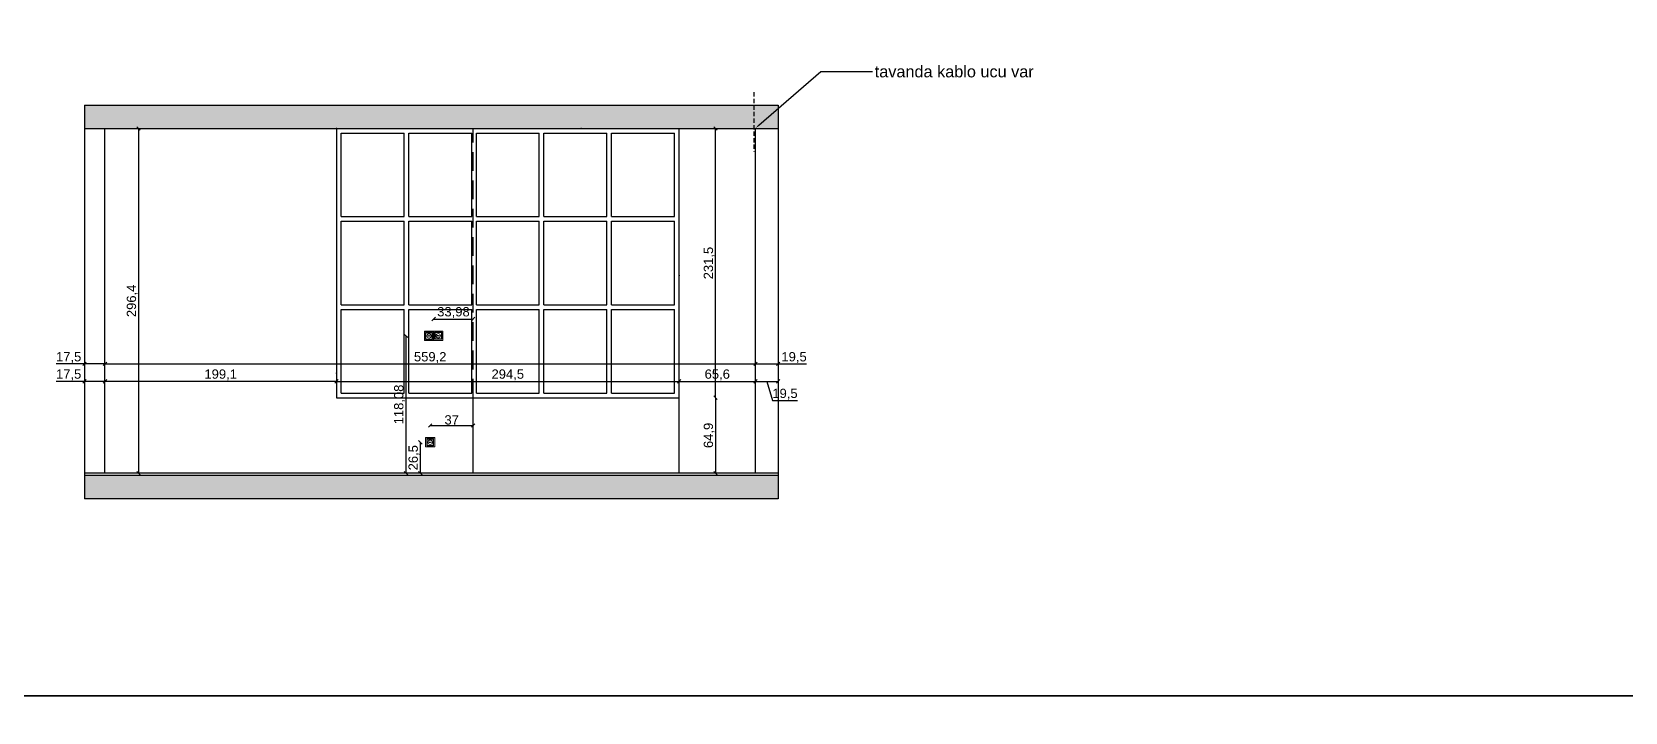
# Model space of a CAD drawing. Header units: millimetres. Extents: x -1860 to 15304, y 307 to 22353.
# Drawn here: x 3817 to 5186, y 15003 to 15588 of the extents above; entities that cross this region are included whole.
import ezdxf
from ezdxf import colors
from ezdxf.entities.mleader import LeaderData, LeaderLine
from ezdxf.math import Vec2, Vec3

# ---------------------------------------------------------------- set-up
doc = ezdxf.new("R2010")
doc.units = ezdxf.units.MM
doc.set_wipeout_variables(frame=1)
doc.linetypes.add('( Hidden )', pattern=[0.375, 0.25, -0.125])
doc.layers.add('5_ID-Electrical _Priz', color=3, linetype='Continuous', lineweight=0)
doc.styles.get("Standard").update_dxf_attribs({"font": 'arial.ttf'})
doc.dimstyles.new('ISO-25', dxfattribs={"dimtxt": 8, "dimasz": 3, "dimexe": 1.25, "dimexo": 0.625, "dimtad": 1, "dimtxsty": 'Standard', "dimblk": 'OBLIQUE', "dimcen": 2.5, "dimse1": 1, "dimse2": 1, "dimadec": 0, "dimazin": 0, "dimtfac": 1, "dimtmove": 0, "dimatfit": 3, "dimldrblk": 'OBLIQUE', "dimfxl": 1, "dimarcsym": 0})

# ---------------------------------------------------------------- blocks, each defined once
blk = doc.blocks.new('_Oblique')
at = {"color": 0, "linetype": 'ByBlock', "lineweight": -2}
blk.add_line((-0.5, -0.5), (0.5, 0.5), dxfattribs=at)
blk = doc.blocks.new('*D136')
at = {"color": 0, "lineweight": -2, "transparency": 16777216}
blk.add_line((4078.5, 15287.5), (4373, 15287.5), dxfattribs=at)
at = {"layer": 'Defpoints', "color": 0, "transparency": 16777216}
for p in [(4078.5, 15315.5), (4373, 15315.5), (4373, 15287.5)]:
    blk.add_point(p, dxfattribs=at)
at = {"color": 0, "lineweight": -2, "transparency": 16777216, "xscale": 3, "yscale": 3, "zscale": 3, "rotation": 180}
blk.add_blockref('_Oblique', (4078.5, 15287.5), dxfattribs=at)
at = {"color": 0, "lineweight": -2, "transparency": 16777216, "xscale": 3, "yscale": 3, "zscale": 3}
blk.add_blockref('_Oblique', (4373, 15287.5), dxfattribs=at)
at = {"color": 0, "transparency": 16777216, "insert": (4225.7, 15293), "char_height": 8, "attachment_point": 5}
blk.add_mtext('294,5', dxfattribs=at)
blk = doc.blocks.new('*D257')
at = {"color": 0, "lineweight": -2, "transparency": 16777216}
blk.add_line((4404.3, 15273.4), (4404.3, 15504.9), dxfattribs=at)
at = {"layer": 'Defpoints', "color": 0, "transparency": 16777216}
for p in [(4373, 15504.9), (4404.3, 15504.9), (4373, 15273.4)]:
    blk.add_point(p, dxfattribs=at)
at = {"color": 0, "lineweight": -2, "transparency": 16777216, "xscale": 3, "yscale": 3, "zscale": 3}
for p, rotation in [((4404.3, 15504.9), 90), ((4404.3, 15273.4), 270)]:
    blk.add_blockref('_Oblique', p, dxfattribs=dict(at, rotation=rotation))
at = {"color": 0, "transparency": 16777216, "insert": (4398.9, 15389.2), "char_height": 8, "attachment_point": 5, "rotation": 90}
blk.add_mtext('231,5', dxfattribs=at)
blk = doc.blocks.new('*D137')
at = {"color": 0, "lineweight": -2, "transparency": 16777216}
blk.add_line((4404.3, 15273.4), (4404.3, 15208.5), dxfattribs=at)
at = {"layer": 'Defpoints', "color": 0, "transparency": 16777216}
for p in [(4433.6, 15273.4), (4404.3, 15208.5), (4433.6, 15208.5)]:
    blk.add_point(p, dxfattribs=at)
at = {"color": 0, "lineweight": -2, "transparency": 16777216, "xscale": 3, "yscale": 3, "zscale": 3}
for p, rotation in [((4404.3, 15273.4), 90), ((4404.3, 15208.5), 270)]:
    blk.add_blockref('_Oblique', p, dxfattribs=dict(at, rotation=rotation))
at = {"color": 0, "transparency": 16777216, "insert": (4398.9, 15241), "char_height": 8, "attachment_point": 5, "rotation": 90}
blk.add_mtext('64,9', dxfattribs=at)
blk = doc.blocks.new('*D258')
at = {"color": 0, "lineweight": -2, "transparency": 16777216}
blk.add_line((3908.3, 15504.9), (3908.3, 15208.5), dxfattribs=at)
at = {"layer": 'Defpoints', "color": 0, "transparency": 16777216}
for p in [(3879.4, 15504.9), (3879.4, 15208.5), (3908.3, 15208.5)]:
    blk.add_point(p, dxfattribs=at)
at = {"color": 0, "lineweight": -2, "transparency": 16777216, "xscale": 3, "yscale": 3, "zscale": 3}
for p, rotation in [((3908.3, 15504.9), 90), ((3908.3, 15208.5), 270)]:
    blk.add_blockref('_Oblique', p, dxfattribs=dict(at, rotation=rotation))
at = {"color": 0, "transparency": 16777216, "insert": (3902.9, 15356.7), "char_height": 8, "attachment_point": 5, "rotation": 90}
blk.add_mtext('296,4', dxfattribs=at)
blk = doc.blocks.new('*D139')
at = {"color": 0, "lineweight": -2, "transparency": 16777216}
blk.add_line((3879.4, 15302.5), (4438.6, 15302.5), dxfattribs=at)
at = {"layer": 'Defpoints', "color": 0, "transparency": 16777216}
for p in [(4438.6, 15302.5), (3879.4, 15289.3), (4438.6, 15289.3)]:
    blk.add_point(p, dxfattribs=at)
at = {"color": 0, "lineweight": -2, "transparency": 16777216, "xscale": 3, "yscale": 3, "zscale": 3, "rotation": 180}
blk.add_blockref('_Oblique', (3879.4, 15302.5), dxfattribs=at)
at = {"color": 0, "lineweight": -2, "transparency": 16777216, "xscale": 3, "yscale": 3, "zscale": 3}
blk.add_blockref('_Oblique', (4438.6, 15302.5), dxfattribs=at)
at = {"color": 0, "transparency": 16777216, "insert": (4159, 15307.9), "char_height": 8, "attachment_point": 5}
blk.add_mtext('559,2', dxfattribs=at)
blk = doc.blocks.new('*D140')
at = {"color": 0, "lineweight": -2, "transparency": 16777216}
blk.add_line((4078.5, 15287.5), (3879.4, 15287.5), dxfattribs=at)
at = {"layer": 'Defpoints', "color": 0, "transparency": 16777216}
for p in [(3879.4, 15315.5), (4078.5, 15315.5), (3879.4, 15287.5)]:
    blk.add_point(p, dxfattribs=at)
at = {"color": 0, "lineweight": -2, "transparency": 16777216, "xscale": 3, "yscale": 3, "zscale": 3, "rotation": 180}
blk.add_blockref('_Oblique', (3879.4, 15287.5), dxfattribs=at)
at = {"color": 0, "lineweight": -2, "transparency": 16777216, "xscale": 3, "yscale": 3, "zscale": 3}
blk.add_blockref('_Oblique', (4078.5, 15287.5), dxfattribs=at)
at = {"color": 0, "transparency": 16777216, "insert": (3978.9, 15293), "char_height": 8, "attachment_point": 5}
blk.add_mtext('199,1', dxfattribs=at)
blk = doc.blocks.new('priz')
blk.add_wipeout([(12844.2, 13291.9), (12852.2, 13291.9), (12852.2, 13299.9), (12844.2, 13299.9)]).dxf.layer = '5_ID-Electrical _Priz'
at = {"layer": '5_ID-Electrical _Priz'}
for points in [[(12844.2, 13299.9), (12852.2, 13299.9), (12852.2, 13291.9), (12844.2, 13291.9)], [(12852.1, 13299.8), (12852.1, 13291.9), (12844.3, 13291.9), (12844.3, 13299.8)], [(12851.2, 13298.9), (12845.2, 13298.9), (12845.2, 13292.9), (12851.2, 13292.9)], [(12850.9, 13298.6), (12845.5, 13298.6), (12845.5, 13293.2), (12850.9, 13293.2)]]:
    blk.add_lwpolyline(points, close=True, dxfattribs=at)
for centre, radius in [((12848.2, 13295.9), 1.88), ((12847.6, 13295.9), 0.23), ((12848.7, 13295.9), 0.23)]:
    blk.add_circle(centre, radius, dxfattribs=at)
blk = doc.blocks.new('*D141')
at = {"color": 0, "lineweight": -2, "transparency": 16777216}
blk.add_line((4150.5, 15235), (4150.5, 15208.5), dxfattribs=at)
at = {"layer": 'Defpoints', "color": 0, "transparency": 16777216}
for p in [(4158.6, 15235), (4150.5, 15208.5), (4166.4, 15208.5)]:
    blk.add_point(p, dxfattribs=at)
at = {"color": 0, "lineweight": -2, "transparency": 16777216, "xscale": 3, "yscale": 3, "zscale": 3}
for p, rotation in [((4150.5, 15235), 90), ((4150.5, 15208.5), 270)]:
    blk.add_blockref('_Oblique', p, dxfattribs=dict(at, rotation=rotation))
at = {"color": 0, "transparency": 16777216, "insert": (4145.1, 15221.8), "char_height": 8, "attachment_point": 5, "rotation": 90}
blk.add_mtext('26,5', dxfattribs=at)
blk = doc.blocks.new('*D142')
at = {"color": 0, "lineweight": -2, "transparency": 16777216}
blk.add_line((4159, 15249.6), (4196, 15249.6), dxfattribs=at)
at = {"layer": 'Defpoints', "color": 0, "transparency": 16777216}
for p in [(4159, 15246.6), (4196, 15249.6), (4196, 15246.6)]:
    blk.add_point(p, dxfattribs=at)
at = {"color": 0, "lineweight": -2, "transparency": 16777216, "xscale": 3, "yscale": 3, "zscale": 3, "rotation": 180}
blk.add_blockref('_Oblique', (4159, 15249.6), dxfattribs=at)
at = {"color": 0, "lineweight": -2, "transparency": 16777216, "xscale": 3, "yscale": 3, "zscale": 3}
blk.add_blockref('_Oblique', (4196, 15249.6), dxfattribs=at)
at = {"color": 0, "transparency": 16777216, "insert": (4177.5, 15254.3), "char_height": 8, "attachment_point": 5}
blk.add_mtext('37', dxfattribs=at)
blk = doc.blocks.new('*D153')
at = {"color": 0, "lineweight": -2, "transparency": 16777216}
blk.add_line((4138.2, 15326.6), (4138.2, 15208.5), dxfattribs=at)
at = {"layer": 'Defpoints', "color": 0, "transparency": 16777216}
for p in [(4161.1, 15326.6), (4138.2, 15208.5), (4156.7, 15208.5)]:
    blk.add_point(p, dxfattribs=at)
at = {"color": 0, "lineweight": -2, "transparency": 16777216, "xscale": 3, "yscale": 3, "zscale": 3}
for p, rotation in [((4138.2, 15326.6), 90), ((4138.2, 15208.5), 270)]:
    blk.add_blockref('_Oblique', p, dxfattribs=dict(at, rotation=rotation))
at = {"color": 0, "transparency": 16777216, "insert": (4132.7, 15267.6), "char_height": 8, "attachment_point": 5, "rotation": 90}
blk.add_mtext('118,08', dxfattribs=at)
blk = doc.blocks.new('*D154')
at = {"color": 0, "lineweight": -2, "transparency": 16777216}
blk.add_line((4162, 15341.1), (4196, 15341.1), dxfattribs=at)
at = {"layer": 'Defpoints', "color": 0, "transparency": 16777216}
for p in [(4196, 15341.1), (4162, 15330.5), (4196, 15330.5)]:
    blk.add_point(p, dxfattribs=at)
at = {"color": 0, "lineweight": -2, "transparency": 16777216, "xscale": 3, "yscale": 3, "zscale": 3, "rotation": 180}
blk.add_blockref('_Oblique', (4162, 15341.1), dxfattribs=at)
at = {"color": 0, "lineweight": -2, "transparency": 16777216, "xscale": 3, "yscale": 3, "zscale": 3}
blk.add_blockref('_Oblique', (4196, 15341.1), dxfattribs=at)
at = {"color": 0, "transparency": 16777216, "insert": (4179, 15346.6), "char_height": 8, "attachment_point": 5}
blk.add_mtext('33,98', dxfattribs=at)
blk = doc.blocks.new('*D342')
at = {"color": 0, "lineweight": -2, "transparency": 16777216}
blk.add_line((4373, 15287.5), (4438.6, 15287.5), dxfattribs=at)
at = {"layer": 'Defpoints', "color": 0, "transparency": 16777216}
for p in [(4373, 15298), (4438.6, 15298), (4438.6, 15287.5)]:
    blk.add_point(p, dxfattribs=at)
at = {"color": 0, "lineweight": -2, "transparency": 16777216, "xscale": 3, "yscale": 3, "zscale": 3, "rotation": 180}
blk.add_blockref('_Oblique', (4373, 15287.5), dxfattribs=at)
at = {"color": 0, "lineweight": -2, "transparency": 16777216, "xscale": 3, "yscale": 3, "zscale": 3}
blk.add_blockref('_Oblique', (4438.6, 15287.5), dxfattribs=at)
at = {"color": 0, "transparency": 16777216, "insert": (4405.8, 15293), "char_height": 8, "attachment_point": 5}
blk.add_mtext('65,6', dxfattribs=at)
blk = doc.blocks.new('*D343')
at = {"color": 0, "lineweight": -2, "transparency": 16777216}
for p, q in [((4438.6, 15287.5), (4458.1, 15287.5)), ((4448.3, 15287.5), (4453.3, 15270.9)), ((4453.3, 15270.9), (4474.7, 15270.9))]:
    blk.add_line(p, q, dxfattribs=at)
at = {"layer": 'Defpoints', "color": 0, "transparency": 16777216}
for p in [(4458.1, 15300.9), (4438.6, 15298), (4458.1, 15287.5)]:
    blk.add_point(p, dxfattribs=at)
at = {"color": 0, "lineweight": -2, "transparency": 16777216, "xscale": 3, "yscale": 3, "zscale": 3, "rotation": 180}
blk.add_blockref('_Oblique', (4438.6, 15287.5), dxfattribs=at)
at = {"color": 0, "lineweight": -2, "transparency": 16777216, "xscale": 3, "yscale": 3, "zscale": 3}
blk.add_blockref('_Oblique', (4458.1, 15287.5), dxfattribs=at)
at = {"color": 0, "transparency": 16777216, "insert": (4464, 15276.4), "char_height": 8, "attachment_point": 5}
blk.add_mtext('19,5', dxfattribs=at)
blk = doc.blocks.new('*D344')
at = {"color": 0, "lineweight": -2, "transparency": 16777216}
for p, q in [((3861.9, 15287.5), (3837.5, 15287.5)), ((3879.4, 15287.5), (3861.9, 15287.5))]:
    blk.add_line(p, q, dxfattribs=at)
at = {"layer": 'Defpoints', "color": 0, "transparency": 16777216}
for p in [(3861.9, 15293.1), (3861.9, 15287.5), (3879.4, 15293.1)]:
    blk.add_point(p, dxfattribs=at)
at = {"color": 0, "lineweight": -2, "transparency": 16777216, "xscale": 3, "yscale": 3, "zscale": 3, "rotation": 180}
blk.add_blockref('_Oblique', (3861.9, 15287.5), dxfattribs=at)
at = {"color": 0, "lineweight": -2, "transparency": 16777216, "xscale": 3, "yscale": 3, "zscale": 3}
blk.add_blockref('_Oblique', (3879.4, 15287.5), dxfattribs=at)
at = {"color": 0, "transparency": 16777216, "insert": (3848.2, 15293), "char_height": 8, "attachment_point": 5}
blk.add_mtext('17,5', dxfattribs=at)
blk = doc.blocks.new('*D345')
at = {"color": 0, "lineweight": -2, "transparency": 16777216}
for p, q in [((3861.9, 15302.5), (3837.5, 15302.5)), ((3879.4, 15302.5), (3861.9, 15302.5))]:
    blk.add_line(p, q, dxfattribs=at)
at = {"layer": 'Defpoints', "color": 0, "transparency": 16777216}
for p in [(3861.9, 15322.9), (3879.4, 15320.7), (3861.9, 15302.5)]:
    blk.add_point(p, dxfattribs=at)
at = {"color": 0, "lineweight": -2, "transparency": 16777216, "xscale": 3, "yscale": 3, "zscale": 3, "rotation": 180}
blk.add_blockref('_Oblique', (3861.9, 15302.5), dxfattribs=at)
at = {"color": 0, "lineweight": -2, "transparency": 16777216, "xscale": 3, "yscale": 3, "zscale": 3}
blk.add_blockref('_Oblique', (3879.4, 15302.5), dxfattribs=at)
at = {"color": 0, "transparency": 16777216, "insert": (3848.2, 15307.9), "char_height": 8, "attachment_point": 5}
blk.add_mtext('17,5', dxfattribs=at)
blk = doc.blocks.new('*D346')
at = {"color": 0, "lineweight": -2, "transparency": 16777216}
for p, q in [((4438.6, 15302.5), (4458.1, 15302.5)), ((4458.1, 15302.5), (4482.4, 15302.5))]:
    blk.add_line(p, q, dxfattribs=at)
at = {"layer": 'Defpoints', "color": 0, "transparency": 16777216}
for p in [(4438.6, 15316.1), (4458.1, 15316.1), (4458.1, 15302.5)]:
    blk.add_point(p, dxfattribs=at)
at = {"color": 0, "lineweight": -2, "transparency": 16777216, "xscale": 3, "yscale": 3, "zscale": 3, "rotation": 180}
blk.add_blockref('_Oblique', (4438.6, 15302.5), dxfattribs=at)
at = {"color": 0, "lineweight": -2, "transparency": 16777216, "xscale": 3, "yscale": 3, "zscale": 3}
blk.add_blockref('_Oblique', (4458.1, 15302.5), dxfattribs=at)
at = {"color": 0, "transparency": 16777216, "insert": (4471.8, 15307.9), "char_height": 8, "attachment_point": 5}
blk.add_mtext('19,5', dxfattribs=at)

msp = doc.modelspace()

# ---------------------------------------------------------------- hatches: boundary and pattern name
at = {"true_color": 0x636466, "transparency": 33554687}
h = msp.add_hatch(dxfattribs=at)
h.set_pattern_fill('ANSI36', color=251, angle=270)
h.set_pattern_definition([(315, (-3208.4, 9351.9497), (6.1739261, -1.683798), [7.9375, -1.5875, 0, -1.5875])])
h.paths.add_polyline_path([(4458.08151, 15206.54621), (3861.88151, 15206.54621), (3861.88151, 15186.54621), (4458.08151, 15186.54621)])
h.paths.add_polyline_path([(4458.08151, 15524.94621), (3861.88151, 15524.94621), (3861.88151, 15504.94621), (4458.08151, 15504.94621)])

# ---------------------------------------------------------------- linework, layer by layer
at = {"linetype": '( Hidden )', "ltscale": 15}
msp.add_line((4437.3356, 15536.03128), (4437.3356, 15485.07479), dxfattribs=at)
for p, q in [((3861.88151, 15524.94621), (3861.88151, 15186.54621)), ((3861.88151, 15524.94621), (4458.08151, 15524.94621)), ((4458.08151, 15524.94621), (4458.08151, 15186.54621)), ((3861.88151, 15504.94621), (4458.08151, 15504.94621)), ((3879.38151, 15208.54621), (3879.38151, 15504.94621)), ((4078.48151, 15504.94621), (4078.48151, 15273.44621)), ((4372.98151, 15208.54621), (4372.98151, 15504.94621)), ((4438.58151, 15208.54621), (4438.58151, 15504.94621)), ((4082.48151, 15500.94621), (4136.58151, 15500.94621)), ((4082.48151, 15429.14621), (4082.48151, 15500.94621)), ((4136.58151, 15429.14621), (4136.58151, 15500.94621)), ((4140.58151, 15500.94621), (4194.68151, 15500.94621)), ((4140.58151, 15429.14621), (4140.58151, 15500.94621)), ((4194.68151, 15429.14621), (4194.68151, 15500.94621)), ((4198.68151, 15500.94621), (4252.78151, 15500.94621)), ((4198.68151, 15429.14621), (4198.68151, 15500.94621)), ((4252.78151, 15429.14621), (4252.78151, 15500.94621)), ((4256.78151, 15500.94621), (4310.88151, 15500.94621)), ((4256.78151, 15429.14621), (4256.78151, 15500.94621)), ((4310.88151, 15429.14621), (4310.88151, 15500.94621)), ((4314.88151, 15500.94621), (4368.98151, 15500.94621)), ((4314.88151, 15429.14621), (4314.88151, 15500.94621)), ((4368.98151, 15429.14621), (4368.98151, 15500.94621)), ((4082.48151, 15429.14621), (4136.58151, 15429.14621)), ((4082.48151, 15425.14621), (4136.58151, 15425.14621)), ((4082.48151, 15353.34621), (4082.48151, 15425.14621)), ((4136.58151, 15353.34621), (4136.58151, 15425.14621)), ((4140.58151, 15429.14621), (4194.68151, 15429.14621)), ((4140.58151, 15425.14621), (4194.68151, 15425.14621)), ((4140.58151, 15353.34621), (4140.58151, 15425.14621)), ((4194.68151, 15353.34621), (4194.68151, 15425.14621)), ((4198.68151, 15429.14621), (4252.78151, 15429.14621)), ((4198.68151, 15425.14621), (4252.78151, 15425.14621)), ((4198.68151, 15353.34621), (4198.68151, 15425.14621)), ((4252.78151, 15353.34621), (4252.78151, 15425.14621)), ((4256.78151, 15429.14621), (4310.88151, 15429.14621)), ((4256.78151, 15425.14621), (4310.88151, 15425.14621)), ((4256.78151, 15353.34621), (4256.78151, 15425.14621)), ((4310.88151, 15353.34621), (4310.88151, 15425.14621)), ((4314.88151, 15429.14621), (4368.98151, 15429.14621)), ((4314.88151, 15425.14621), (4368.98151, 15425.14621)), ((4314.88151, 15353.34621), (4314.88151, 15425.14621)), ((4368.98151, 15353.34621), (4368.98151, 15425.14621)), ((4082.48151, 15353.34621), (4136.58151, 15353.34621)), ((4082.48151, 15277.44621), (4082.48151, 15349.34621)), ((4082.48151, 15349.34621), (4136.58151, 15349.34621)), ((4136.58151, 15277.44621), (4136.58151, 15349.34621)), ((4140.58151, 15353.34621), (4194.68151, 15353.34621)), ((4140.58151, 15277.44621), (4140.58151, 15349.34621)), ((4140.58151, 15349.34621), (4194.68151, 15349.34621)), ((4194.68151, 15277.44621), (4194.68151, 15349.34621)), ((4198.68151, 15353.34621), (4252.78151, 15353.34621)), ((4198.68151, 15277.44621), (4198.68151, 15349.34621)), ((4198.68151, 15349.34621), (4252.78151, 15349.34621)), ((4252.78151, 15277.44621), (4252.78151, 15349.34621)), ((4256.78151, 15353.34621), (4310.88151, 15353.34621)), ((4256.78151, 15277.44621), (4256.78151, 15349.34621)), ((4256.78151, 15349.34621), (4310.88151, 15349.34621)), ((4310.88151, 15277.44621), (4310.88151, 15349.34621)), ((4314.88151, 15353.34621), (4368.98151, 15353.34621)), ((4314.88151, 15277.44621), (4314.88151, 15349.34621)), ((4314.88151, 15349.34621), (4368.98151, 15349.34621)), ((4368.98151, 15277.44621), (4368.98151, 15349.34621)), ((4078.48151, 15273.44621), (4372.98151, 15273.44621)), ((4082.48151, 15277.44621), (4136.58151, 15277.44621)), ((4140.58151, 15277.44621), (4194.68151, 15277.44621)), ((4195.98151, 15208.54621), (4195.98151, 15273.44621)), ((4198.68151, 15277.44621), (4252.78151, 15277.44621)), ((4256.78151, 15277.44621), (4310.88151, 15277.44621)), ((4314.88151, 15277.44621), (4368.98151, 15277.44621)), ((4458.08151, 15208.54621), (3861.88151, 15208.54621)), ((4458.08151, 15206.54621), (3861.88151, 15206.54621)), ((4458.08151, 15186.54621), (3861.88151, 15186.54621))]:
    msp.add_line(p, q)
at = {"linetype": '( Hidden )', "ltscale": 65}
msp.add_line((4195.98151, 15273.44621), (4195.98151, 15504.94621), dxfattribs=at)
for points in [[(3092.17375, 15997.7306), (10114.64183, 15997.7306), (10114.64183, 15017.08106), (3092.17375, 15017.08106)], [(3092.17375, 15017.08106), (10114.64183, 15017.08106), (10114.64183, 14036.43151), (3092.17375, 14036.43151)]]:
    msp.add_lwpolyline(points, close=True)
for p in [(4078.48151, 15504.94621), (4288.88151, 15504.94621), (4372.98151, 15378.64621), (4078.48151, 15294.54621)]:
    msp.add_point(p)

# ---------------------------------------------------------------- dimensions: what is measured, and where the dimension line sits
for base, p1, p2, picture, middle in [((3908.34221, 15208.54621), (3879.38151, 15504.94621), (3879.38151, 15208.54621), '*D258', (3902.90957, 15356.74621)), ((4404.30216, 15504.94621), (4372.98151, 15273.44621), (4372.98151, 15504.94621), '*D257', (4398.86952, 15389.19621)), ((4404.30216, 15208.54621), (4433.6127, 15273.44621), (4433.6127, 15208.54621), '*D137', (4398.86952, 15240.99621))]:
    dim = msp.add_linear_dim(base=base, p1=p1, p2=p2, angle=90, dimstyle='ISO-25')
    dim.commit()
    dim.dimension.update_dxf_attribs({"geometry": picture, "text_midpoint": middle})
for base, p1, p2, picture, middle in [((4195.98151, 15341.12677), (4162.00276, 15330.46989), (4195.98151, 15330.46989), '*D154', (4178.99214, 15346.55941)), ((3861.88151, 15302.45032), (3879.38151, 15320.70379), (3861.88151, 15322.94356), '*D345', (3848.21286, 15307.88296)), ((3879.38151, 15287.54619), (4078.48151, 15315.50338), (3879.38151, 15315.50338), '*D140', (3978.93151, 15292.97883)), ((4438.58151, 15302.45032), (3879.38151, 15289.33736), (4438.58151, 15289.33736), '*D139', (4158.98151, 15307.88296)), ((4372.98151, 15287.54619), (4078.48151, 15315.50338), (4372.98151, 15315.50338), '*D136', (4225.73151, 15292.97883)), ((4458.08151, 15302.45032), (4438.58151, 15316.09874), (4458.08151, 15316.09874), '*D346', (4471.75017, 15307.88296)), ((3861.88151, 15287.54619), (3879.38151, 15293.07995), (3861.88151, 15293.07995), '*D344', (3848.21286, 15292.97883)), ((4438.58151, 15287.54619), (4372.98151, 15297.96844), (4438.58151, 15297.96844), '*D342', (4405.78151, 15292.97883)), ((4195.98151, 15249.57342), (4158.98151, 15246.6324), (4195.98151, 15246.6324), '*D142', (4177.48151, 15254.28573))]:
    dim = msp.add_linear_dim(base=base, p1=p1, p2=p2, dimstyle='ISO-25')
    dim.commit()
    dim.dimension.update_dxf_attribs({"geometry": picture, "text_midpoint": middle})
dim = msp.add_linear_dim(base=(4458.08151, 15287.54619), p1=(4438.58151, 15297.96844), p2=(4458.08151, 15300.90782), dimstyle='ISO-25', override={"dimtmove": 1})
dim.commit()
dim.dimension.update_dxf_attribs({"geometry": '*D343', "text_midpoint": (4453.93964, 15276.36841)})

# ---------------------------------------------------------------- leaders
at = {"color": 6}
ml = msp.add_multileader_mtext('Standard', dxfattribs=at)
ml.set_content('tavanda kablo ucu var ', color=6)
ml.set_leader_properties()
ml.build(insert=Vec2(0, 0))
ml.multileader.update_dxf_attribs({"dogleg_length": 44.44786})
ctx = ml.context
ctx.base_point, ctx.char_height, ctx.plane_origin = Vec3(4539.16859, 15553.79974), 10, Vec3(4438.58151, 15505.12454)
notes = []
notes.append((ctx, [(0, (1, 1, 0), (4494.72072, 15553.79974), (1, 0), 44.44786, [(0, [(4438.58151, 15505.12454)], 0, [])])]))
ctx.mtext.insert, ctx.mtext.flow_direction = Vec3(4541.16859, 15558.88159), 5
for ctx, leaders in notes:
    for number, flags, end, landing, length, lines in leaders:
        leader = LeaderData()
        leader.index, (leader.has_last_leader_line, leader.has_dogleg_vector, leader.attachment_direction) = number, flags
        leader.last_leader_point, leader.dogleg_vector, leader.dogleg_length = Vec3(end), Vec3(landing), length
        for number, points, colour, breaks in lines:
            line = LeaderLine()
            line.index, line.vertices, line.color, line.breaks = number, Vec3.list(points), colors.encode_raw_color(colour), breaks
            leader.lines.append(line)
        ctx.leaders.append(leader)

# ---------------------------------------------------------------- next in the draw order: block references
at = {"layer": '5_ID-Electrical _Priz'}
msp.add_blockref('priz', (-8689.21208, 1939.17343), dxfattribs=at)

# ---------------------------------------------------------------- next in the draw order: dimensions: what is measured, and where the dimension line sits
for base, p1, p2, picture, middle in [((4138.15996, 15208.54621), (4161.05893, 15326.62463), (4156.72368, 15208.54621), '*D153', (4132.72732, 15267.58542)), ((4150.52416, 15208.54621), (4158.61566, 15235.04965), (4166.40978, 15208.54621), '*D141', (4145.09152, 15221.79793))]:
    dim = msp.add_linear_dim(base=base, p1=p1, p2=p2, angle=90, dimstyle='ISO-25')
    dim.commit()
    dim.dimension.update_dxf_attribs({"geometry": picture, "text_midpoint": middle})

# ---------------------------------------------------------------- next in the draw order: block references
msp.add_blockref('priz', (-8690.19134, 2030.67343), dxfattribs=at)

# ---------------------------------------------------------------- next in the draw order: block references
msp.add_blockref('priz', (-8682.26876, 2030.75185), dxfattribs=at)

doc.saveas('drawing.dxf')
